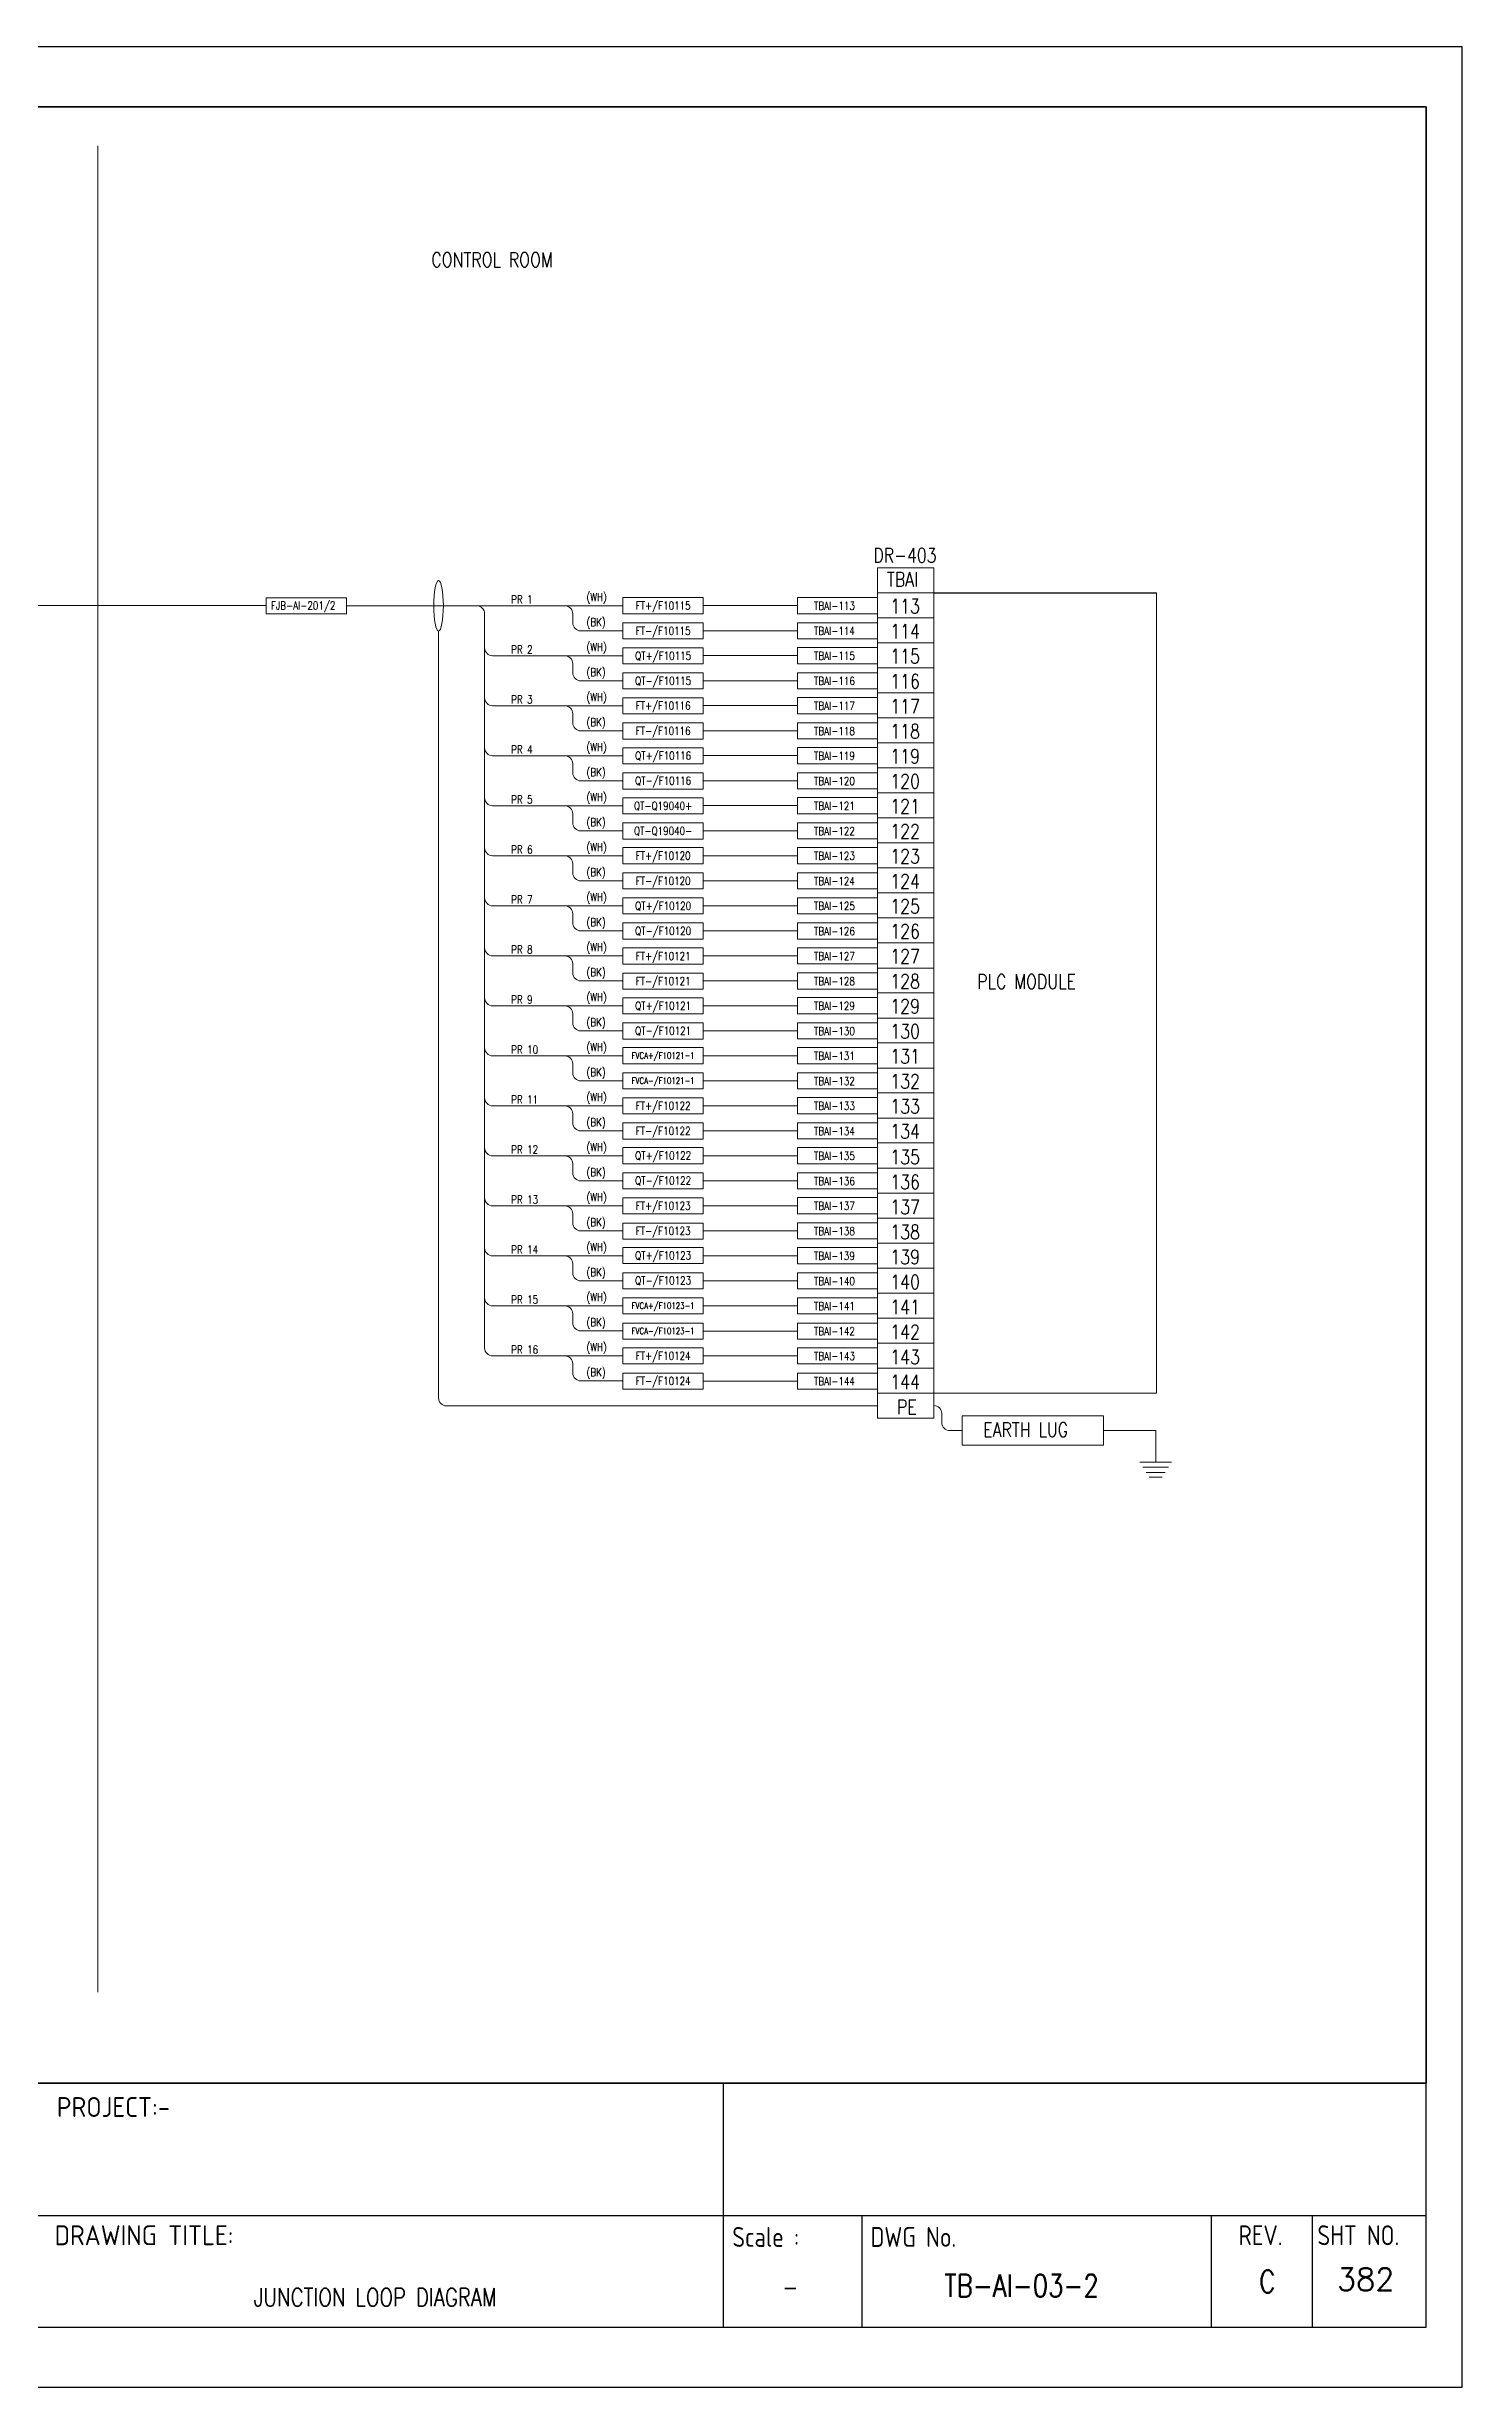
# Model space of a CAD drawing. Header units: millimetres. Extents: x -14942 to 24072, y -50285 to 2207.
# Drawn here: x 798.9 to 975.8, y -5690.3 to -5397.8 of the extents above; entities that cross this region are included whole.
import ezdxf
from ezdxf.enums import TextEntityAlignment as Align

# ---------------------------------------------------------------- set-up
doc = ezdxf.new("R2010")
doc.units = ezdxf.units.MM
doc.header["$MEASUREMENT"] = 0
doc.layers.get('0').update_dxf_attribs({"linetype": 'CONTINUOUS'})
for name, color, linetype in [('BEAM', 3, 'CONTINUOUS'), ('INSTRUMENT', 1, 'CONTINUOUS'), ('TEXT', 2, 'CONTINUOUS')]:
    doc.layers.add(name, color=color, linetype=linetype)
doc.styles.add('52049_PAPER A4$0$ISO Proportional', font='isocp.shx')
doc.styles.add('52049_PAPER A4$0$ROMANS', font='isocp.shx')
doc.styles.add('52049_PAPER A4$0$Romans-title', font='romans.shx')
doc.styles.add('ROMANS', font='romans')

# ---------------------------------------------------------------- blocks, each defined once
blk = doc.blocks.new('FJB')
at = {"color": 3}
for p, q in [((-415.5, 38.01), (-4.5, 38.01)), ((-92.38, 38.01), (-92.38, 7.5)), ((-178.16, 21.46), (-4.5, 21.46)), ((-75.06, 21.46), (-75.06, 7.5)), ((-31.4, 21.46), (-31.4, 7.5)), ((-18.75, 21.46), (-18.75, 7.5))]:
    blk.add_line(p, q, dxfattribs=at)
at = {"color": 7}
for p, q in [((-4.5, 38.01), (-96.38, 38.01)), ((-92.38, 38.01), (-92.38, 19.85))]:
    blk.add_line(p, q, dxfattribs=at)
blk.add_lwpolyline([(0, 0), (0, 292.5), (-423, 292.5), (-423, 0)], close=True, dxfattribs=at)
blk.add_lwpolyline([(-415.5, 285), (-4.5, 285), (-4.5, 38.01), (-415.5, 38.01)], close=True)
at = {"color": 3}
blk.add_lwpolyline([(-4.5, 7.5), (-4.5, 285), (-415.5, 285), (-415.5, 7.5)], close=True, dxfattribs=at)
at = {"color": 2, "style": '52049_PAPER A4$0$ISO Proportional'}
for s, height, p in [('PROJECT:-', 2.482, (-168.61, 35.02)), ('DRAWING TITLE:', 2.4821, (-164.78, 18.99))]:
    blk.add_text(s, height=height, dxfattribs=at).set_placement(p, align=Align.MIDDLE_CENTER)
at = {"color": 2}
for s, height, style, width, p in [('Scale :', 2.482, '52049_PAPER A4$0$ROMANS', 0.9, (-87.06, 18.78)), ('DWG No.', 2.482, '52049_PAPER A4$0$ROMANS', 0.9, (-68.61, 18.78)), ('REV.', 2.482, '52049_PAPER A4$0$ROMANS', 0.9, (-25.21, 18.99)), ('SHT NO.', 2.482, '52049_PAPER A4$0$ROMANS', 0.9, (-12.98, 18.99)), ('-', 2.25, '52049_PAPER A4$0$Romans-title', 0.8, (-84, 12.48)), ('C', 2.8, '52049_PAPER A4$0$Romans-title', 0.8, (-24.36, 13.21))]:
    blk.add_text(s, height=height, dxfattribs=dict(at, style=style, width=width)).set_placement(p, align=Align.MIDDLE_CENTER)
at = {"layer": 'TEXT', "style": 'ROMANS', "width": 0.8}
blk.add_text('JUNCTION LOOP DIAGRAM ', height=2.25, dxfattribs=at).set_placement((-135.27, 11.24), align=Align.MIDDLE_CENTER)

msp = doc.modelspace()

# ---------------------------------------------------------------- linework, layer by layer
at = {"layer": 'BEAM', "color": 7, "lineweight": 13, "ltscale": 0.3}
msp.add_line((805.29, -5640.94), (805.29, -5410.19), dxfattribs=at)
at = {"layer": 'INSTRUMENT', "color": 7, "lineweight": 13}
for p, q in [((902.76, -5462.95), (909.78, -5462.95)), ((902.76, -5466.07), (902.76, -5462.95)), ((909.78, -5466.07), (909.78, -5462.95)), ((902.76, -5466.07), (909.78, -5466.07)), ((902.76, -5466.07), (902.76, -5566.07)), ((909.78, -5466.07), (902.76, -5466.07)), ((909.78, -5466.07), (909.78, -5566.07)), ((749.77, -5467.66), (826.32, -5467.66)), ((870.93, -5467.68), (836.36, -5467.68)), ((853.64, -5468.68), (853.64, -5510.43)), ((870.93, -5467.68), (858.31, -5467.68)), ((864.66, -5469.81), (864.66, -5468.68)), ((892.73, -5467.66), (880.96, -5467.66)), ((909.78, -5469.2), (902.76, -5469.2)), ((847.88, -5470.84), (847.88, -5566.68)), ((870.93, -5470.81), (865.66, -5470.81)), ((892.73, -5470.81), (880.96, -5470.81)), ((902.76, -5472.32), (909.78, -5472.32)), ((909.78, -5472.32), (902.76, -5472.32)), ((870.93, -5473.93), (854.64, -5473.93)), ((864.66, -5476.06), (864.66, -5474.93)), ((892.73, -5473.91), (880.96, -5473.91)), ((909.78, -5475.45), (902.76, -5475.45)), ((870.93, -5477.06), (865.66, -5477.06)), ((892.73, -5477.06), (880.96, -5477.06)), ((870.93, -5480.18), (854.64, -5480.18)), ((864.66, -5482.31), (864.66, -5481.18)), ((892.73, -5480.16), (880.96, -5480.16)), ((902.76, -5478.57), (909.78, -5478.57)), ((909.78, -5478.57), (902.76, -5478.57)), ((870.93, -5483.31), (865.66, -5483.31)), ((892.73, -5483.31), (880.96, -5483.31)), ((909.78, -5481.7), (902.76, -5481.7)), ((870.93, -5486.43), (854.64, -5486.43)), ((892.73, -5486.41), (880.96, -5486.41)), ((909.78, -5484.82), (902.76, -5484.82)), ((902.76, -5484.82), (909.78, -5484.82)), ((864.66, -5488.56), (864.66, -5487.43)), ((870.93, -5489.56), (865.66, -5489.56)), ((892.73, -5489.56), (880.96, -5489.56)), ((909.78, -5487.95), (902.76, -5487.95)), ((870.93, -5492.68), (854.64, -5492.68)), ((892.73, -5492.66), (880.96, -5492.66)), ((902.76, -5491.07), (909.78, -5491.07)), ((909.78, -5491.07), (902.76, -5491.07)), ((864.66, -5494.81), (864.66, -5493.68)), ((870.93, -5495.81), (865.66, -5495.81)), ((892.73, -5495.81), (880.96, -5495.81)), ((909.78, -5494.2), (902.76, -5494.2)), ((870.93, -5498.93), (854.64, -5498.93)), ((892.73, -5498.91), (880.96, -5498.91)), ((909.78, -5497.32), (902.76, -5497.32)), ((902.76, -5497.32), (909.78, -5497.32)), ((864.66, -5501.06), (864.66, -5499.93)), ((909.78, -5500.45), (902.76, -5500.45)), ((870.93, -5502.06), (865.66, -5502.06)), ((892.73, -5502.06), (880.96, -5502.06)), ((909.78, -5503.57), (902.76, -5503.57)), ((902.76, -5503.57), (909.78, -5503.57)), ((870.93, -5505.18), (854.64, -5505.18)), ((864.66, -5507.31), (864.66, -5506.18)), ((892.73, -5505.18), (880.96, -5505.18)), ((909.78, -5506.7), (902.76, -5506.7)), ((853.64, -5510.43), (853.64, -5560.43)), ((870.93, -5508.31), (865.66, -5508.31)), ((892.73, -5508.32), (880.96, -5508.32)), ((902.76, -5509.82), (909.78, -5509.82)), ((909.78, -5509.82), (902.76, -5509.82)), ((870.93, -5511.43), (854.64, -5511.43)), ((864.66, -5513.56), (864.66, -5512.43)), ((892.73, -5511.43), (880.96, -5511.43)), ((902.76, -5512.95), (909.78, -5512.95)), ((909.78, -5512.95), (902.76, -5512.95)), ((870.93, -5514.56), (865.66, -5514.56)), ((892.73, -5514.57), (880.96, -5514.57)), ((902.76, -5516.07), (909.78, -5516.07)), ((909.78, -5516.07), (902.76, -5516.07)), ((870.93, -5517.68), (854.64, -5517.68)), ((864.66, -5519.81), (864.66, -5518.68)), ((892.73, -5517.66), (880.96, -5517.66)), ((909.78, -5519.2), (902.76, -5519.2)), ((870.93, -5520.81), (865.66, -5520.81)), ((892.73, -5520.81), (880.96, -5520.81)), ((902.76, -5522.32), (909.78, -5522.32)), ((909.78, -5522.32), (902.76, -5522.32)), ((870.93, -5523.93), (854.64, -5523.93)), ((864.66, -5526.06), (864.66, -5524.93)), ((892.73, -5523.91), (880.96, -5523.91)), ((870.93, -5527.06), (865.66, -5527.06)), ((892.73, -5527.06), (880.96, -5527.06)), ((909.78, -5525.45), (902.76, -5525.45)), ((870.93, -5530.18), (854.64, -5530.18)), ((892.73, -5530.16), (880.96, -5530.16)), ((902.76, -5528.57), (909.78, -5528.57)), ((909.78, -5528.57), (902.76, -5528.57)), ((864.66, -5532.31), (864.66, -5531.18)), ((870.93, -5533.31), (865.66, -5533.31)), ((892.73, -5533.31), (880.96, -5533.31)), ((909.78, -5531.7), (902.76, -5531.7)), ((870.93, -5536.43), (854.64, -5536.43)), ((892.73, -5536.41), (880.96, -5536.41)), ((909.78, -5534.82), (902.76, -5534.82)), ((902.76, -5534.82), (909.78, -5534.82)), ((864.66, -5538.56), (864.66, -5537.43)), ((870.93, -5539.56), (865.66, -5539.56)), ((892.73, -5539.56), (880.96, -5539.56)), ((909.78, -5537.95), (902.76, -5537.95)), ((870.93, -5542.68), (854.64, -5542.68)), ((892.73, -5542.66), (880.96, -5542.66)), ((902.76, -5541.07), (909.78, -5541.07)), ((909.78, -5541.07), (902.76, -5541.07)), ((864.66, -5544.81), (864.66, -5543.68)), ((909.78, -5544.2), (902.76, -5544.2)), ((870.93, -5545.81), (865.66, -5545.81)), ((892.73, -5545.81), (880.96, -5545.81)), ((909.78, -5547.32), (902.76, -5547.32)), ((902.76, -5547.32), (909.78, -5547.32)), ((870.93, -5548.93), (854.64, -5548.93)), ((864.66, -5551.06), (864.66, -5549.93)), ((892.73, -5548.91), (880.96, -5548.91)), ((909.78, -5550.45), (902.76, -5550.45)), ((870.93, -5552.06), (865.66, -5552.06)), ((892.73, -5552.06), (880.96, -5552.06)), ((909.78, -5553.57), (902.76, -5553.57)), ((902.76, -5553.57), (909.78, -5553.57)), ((870.93, -5555.18), (854.64, -5555.18)), ((864.66, -5557.31), (864.66, -5556.18)), ((892.73, -5555.18), (880.96, -5555.18)), ((909.78, -5556.7), (902.76, -5556.7)), ((870.93, -5558.31), (865.66, -5558.31)), ((892.73, -5558.32), (880.96, -5558.32)), ((902.76, -5559.82), (909.78, -5559.82)), ((909.78, -5559.82), (902.76, -5559.82)), ((870.93, -5561.43), (854.64, -5561.43)), ((864.66, -5563.56), (864.66, -5562.43)), ((892.73, -5561.43), (880.96, -5561.43)), ((902.76, -5562.95), (909.78, -5562.95)), ((909.78, -5562.95), (902.76, -5562.95)), ((870.93, -5564.56), (865.66, -5564.56)), ((892.73, -5564.57), (880.96, -5564.57)), ((902.76, -5566.07), (902.76, -5569.2)), ((902.76, -5566.07), (909.78, -5566.07)), ((909.78, -5566.07), (902.76, -5566.07)), ((902.76, -5566.07), (909.78, -5566.07)), ((909.78, -5566.07), (902.76, -5566.07)), ((909.78, -5566.07), (909.78, -5569.2)), ((902.76, -5567.68), (848.88, -5567.68)), ((909.78, -5569.2), (902.76, -5569.2)), ((910.78, -5569.76), (910.78, -5568.63)), ((913.33, -5568.94), (930.99, -5568.94)), ((913.33, -5572.57), (913.33, -5568.94)), ((930.99, -5568.94), (930.99, -5572.57)), ((911.78, -5570.76), (913.33, -5570.76)), ((930.99, -5570.76), (937.53, -5570.76)), ((937.53, -5570.76), (937.53, -5574.72)), ((930.99, -5572.57), (913.33, -5572.57)), ((935.55, -5574.72), (935.55, -5574.72)), ((935.55, -5574.72), (937.53, -5574.72)), ((937.53, -5574.72), (939.5, -5574.72)), ((937.53, -5574.72), (937.53, -5574.72)), ((935.93, -5575.33), (937.53, -5575.33)), ((936.34, -5575.99), (937.53, -5575.99)), ((936.71, -5576.6), (937.53, -5576.6)), ((937.53, -5575.33), (939.13, -5575.33)), ((937.53, -5575.99), (938.72, -5575.99)), ((937.53, -5576.6), (938.35, -5576.6))]:
    msp.add_line(p, q, dxfattribs=at)
at = {"layer": 'INSTRUMENT', "color": 7}
msp.add_line((909.78, -5466.07), (937.64, -5466.07), dxfattribs=at)
at = {"layer": 'INSTRUMENT', "color": 7, "lineweight": 13}
for points in [[(560.34, -5405.32), (971.34, -5405.32), (971.34, -5652.31), (560.34, -5652.31)], [(826.32, -5466.67), (836.36, -5466.67), (836.36, -5468.69), (826.32, -5468.69)], [(870.93, -5466.65), (880.96, -5466.65), (880.96, -5468.67), (870.93, -5468.67)], [(892.73, -5466.65), (902.76, -5466.65), (902.76, -5468.67), (892.73, -5468.67)], [(870.93, -5469.8), (880.96, -5469.8), (880.96, -5471.81), (870.93, -5471.81)], [(892.73, -5469.8), (902.76, -5469.8), (902.76, -5471.81), (892.73, -5471.81)], [(870.93, -5472.92), (880.96, -5472.92), (880.96, -5474.94), (870.93, -5474.94)], [(892.73, -5472.9), (902.76, -5472.9), (902.76, -5474.92), (892.73, -5474.92)], [(870.93, -5476.07), (880.96, -5476.07), (880.96, -5478.08), (870.93, -5478.08)], [(892.73, -5476.05), (902.76, -5476.05), (902.76, -5478.06), (892.73, -5478.06)], [(870.93, -5479.17), (880.96, -5479.17), (880.96, -5481.19), (870.93, -5481.19)], [(892.73, -5479.15), (902.76, -5479.15), (902.76, -5481.17), (892.73, -5481.17)], [(870.93, -5482.32), (880.96, -5482.32), (880.96, -5484.33), (870.93, -5484.33)], [(892.73, -5482.3), (902.76, -5482.3), (902.76, -5484.31), (892.73, -5484.31)], [(870.93, -5485.42), (880.96, -5485.42), (880.96, -5487.44), (870.93, -5487.44)], [(892.73, -5485.4), (902.76, -5485.4), (902.76, -5487.42), (892.73, -5487.42)], [(870.93, -5488.57), (880.96, -5488.57), (880.96, -5490.58), (870.93, -5490.58)], [(892.73, -5488.55), (902.76, -5488.55), (902.76, -5490.56), (892.73, -5490.56)], [(870.93, -5491.67), (880.96, -5491.67), (880.96, -5493.69), (870.93, -5493.69)], [(892.73, -5491.65), (902.76, -5491.65), (902.76, -5493.67), (892.73, -5493.67)], [(870.93, -5494.82), (880.96, -5494.82), (880.96, -5496.83), (870.93, -5496.83)], [(892.73, -5494.8), (902.76, -5494.8), (902.76, -5496.81), (892.73, -5496.81)], [(870.93, -5497.9), (880.96, -5497.9), (880.96, -5499.92), (870.93, -5499.92)], [(892.73, -5497.9), (902.76, -5497.9), (902.76, -5499.92), (892.73, -5499.92)], [(870.93, -5501.05), (880.96, -5501.05), (880.96, -5503.06), (870.93, -5503.06)], [(892.73, -5501.05), (902.76, -5501.05), (902.76, -5503.06), (892.73, -5503.06)], [(870.93, -5504.17), (880.96, -5504.17), (880.96, -5506.19), (870.93, -5506.19)], [(892.73, -5504.17), (902.76, -5504.17), (902.76, -5506.19), (892.73, -5506.19)], [(870.93, -5507.32), (880.96, -5507.32), (880.96, -5509.33), (870.93, -5509.33)], [(892.73, -5507.32), (902.76, -5507.32), (902.76, -5509.33), (892.73, -5509.33)], [(870.93, -5510.44), (880.96, -5510.44), (880.96, -5512.46), (870.93, -5512.46)], [(892.73, -5510.42), (902.76, -5510.42), (902.76, -5512.44), (892.73, -5512.44)], [(870.93, -5513.58), (880.96, -5513.58), (880.96, -5515.6), (870.93, -5515.6)], [(892.73, -5513.57), (902.76, -5513.57), (902.76, -5515.58), (892.73, -5515.58)], [(870.93, -5516.67), (880.96, -5516.67), (880.96, -5518.69), (870.93, -5518.69)], [(892.73, -5516.65), (902.76, -5516.65), (902.76, -5518.67), (892.73, -5518.67)], [(870.93, -5519.82), (880.96, -5519.82), (880.96, -5521.83), (870.93, -5521.83)], [(892.73, -5519.8), (902.76, -5519.8), (902.76, -5521.81), (892.73, -5521.81)], [(870.93, -5522.9), (880.96, -5522.9), (880.96, -5524.92), (870.93, -5524.92)], [(892.73, -5522.9), (902.76, -5522.9), (902.76, -5524.92), (892.73, -5524.92)], [(870.93, -5526.05), (880.96, -5526.05), (880.96, -5528.06), (870.93, -5528.06)], [(892.73, -5526.05), (902.76, -5526.05), (902.76, -5528.06), (892.73, -5528.06)], [(870.93, -5529.17), (880.96, -5529.17), (880.96, -5531.19), (870.93, -5531.19)], [(892.73, -5529.15), (902.76, -5529.15), (902.76, -5531.17), (892.73, -5531.17)], [(870.93, -5532.32), (880.96, -5532.32), (880.96, -5534.33), (870.93, -5534.33)], [(892.73, -5532.3), (902.76, -5532.3), (902.76, -5534.31), (892.73, -5534.31)], [(870.93, -5535.4), (880.96, -5535.4), (880.96, -5537.42), (870.93, -5537.42)], [(892.73, -5535.4), (902.76, -5535.4), (902.76, -5537.42), (892.73, -5537.42)], [(870.93, -5538.55), (880.96, -5538.55), (880.96, -5540.56), (870.93, -5540.56)], [(892.73, -5538.55), (902.76, -5538.55), (902.76, -5540.56), (892.73, -5540.56)], [(870.93, -5541.67), (880.96, -5541.67), (880.96, -5543.69), (870.93, -5543.69)], [(892.73, -5541.65), (902.76, -5541.65), (902.76, -5543.67), (892.73, -5543.67)], [(870.93, -5544.82), (880.96, -5544.82), (880.96, -5546.83), (870.93, -5546.83)], [(892.73, -5544.8), (902.76, -5544.8), (902.76, -5546.81), (892.73, -5546.81)], [(870.93, -5547.88), (880.96, -5547.88), (880.96, -5549.9), (870.93, -5549.9)], [(892.73, -5547.9), (902.76, -5547.9), (902.76, -5549.92), (892.73, -5549.92)], [(870.93, -5551.03), (880.96, -5551.03), (880.96, -5553.05), (870.93, -5553.05)], [(892.73, -5551.05), (902.76, -5551.05), (902.76, -5553.06), (892.73, -5553.06)], [(870.93, -5554.17), (880.96, -5554.17), (880.96, -5556.19), (870.93, -5556.19)], [(892.73, -5554.17), (902.76, -5554.17), (902.76, -5556.19), (892.73, -5556.19)], [(870.93, -5557.32), (880.96, -5557.32), (880.96, -5559.33), (870.93, -5559.33)], [(892.73, -5557.32), (902.76, -5557.32), (902.76, -5559.33), (892.73, -5559.33)], [(870.93, -5560.42), (880.96, -5560.42), (880.96, -5562.44), (870.93, -5562.44)], [(892.73, -5560.42), (902.76, -5560.42), (902.76, -5562.44), (892.73, -5562.44)], [(870.93, -5563.57), (880.96, -5563.57), (880.96, -5565.58), (870.93, -5565.58)], [(892.73, -5563.57), (902.76, -5563.57), (902.76, -5565.58), (892.73, -5565.58)]]:
    msp.add_lwpolyline(points, close=True, dxfattribs=at)
msp.add_lwpolyline([(937.64, -5466.07), (937.64, -5566.07), (909.78, -5566.07), (909.78, -5466.07)], dxfattribs=at)
for centre, start, end in [((852.64, -5468.68), 0, 90), ((863.66, -5468.68), 0, 90), ((865.66, -5469.81), 180, 270), ((854.64, -5472.93), 180, 270), ((863.66, -5474.93), 0, 90), ((865.66, -5476.06), 180, 270), ((854.64, -5479.18), 180, 270), ((863.66, -5481.18), 0, 90), ((865.66, -5482.31), 180, 270), ((854.64, -5485.43), 180, 270), ((863.66, -5487.43), 0, 90), ((865.66, -5488.56), 180, 270), ((854.64, -5491.68), 180, 270), ((863.66, -5493.68), 0, 90), ((865.66, -5494.81), 180, 270), ((854.64, -5497.93), 180, 270), ((863.66, -5499.93), 0, 90), ((865.66, -5501.06), 180, 270), ((854.64, -5504.18), 180, 270), ((863.66, -5506.18), 0, 90), ((865.66, -5507.31), 180, 270), ((854.64, -5510.43), 180, 270), ((863.66, -5512.43), 0, 90), ((865.66, -5513.56), 180, 270), ((854.64, -5516.68), 180, 270), ((863.66, -5518.68), 0, 90), ((865.66, -5519.81), 180, 270), ((854.64, -5522.93), 180, 270), ((863.66, -5524.93), 0, 90), ((865.66, -5526.06), 180, 270), ((854.64, -5529.18), 180, 270), ((863.66, -5531.18), 0, 90), ((865.66, -5532.31), 180, 270), ((854.64, -5535.43), 180, 270), ((863.66, -5537.43), 0, 90), ((865.66, -5538.56), 180, 270), ((854.64, -5541.68), 180, 270), ((863.66, -5543.68), 0, 90), ((865.66, -5544.81), 180, 270), ((854.64, -5547.93), 180, 270), ((863.66, -5549.93), 0, 90), ((865.66, -5551.06), 180, 270), ((854.64, -5554.18), 180, 270), ((863.66, -5556.18), 0, 90), ((865.66, -5557.31), 180, 270), ((854.64, -5560.43), 180, 270), ((863.66, -5562.43), 0, 90), ((865.66, -5563.56), 180, 270), ((848.88, -5566.68), 180, 270), ((909.78, -5568.63), 0, 90), ((911.78, -5569.76), 180, 270)]:
    msp.add_arc(centre, 1, start, end, dxfattribs=at)
at = {"layer": 'INSTRUMENT', "color": 7, "lineweight": 13, "extrusion": (0, 0, -1)}
msp.add_ellipse((847.88, -5467.68), major_axis=(0, -3.16), ratio=0.189417, dxfattribs=at)

# ---------------------------------------------------------------- block references
at = {"layer": 'INSTRUMENT', "color": 7, "lineweight": 13}
msp.add_blockref('FJB', (975.84, -5690.32), dxfattribs=at)

# ---------------------------------------------------------------- texts
at = {"layer": 'TEXT', "color": 7, "lineweight": 13, "style": 'ROMANS', "width": 0.8}
for s, height, p in [('CONTROL ROOM', 1.8, (846.97, -5425.34)), ('TBAI', 1.8, (903.92, -5465.28)), ('PR 1', 1, (856.96, -5467.39)), ('(WH)', 1, (866.37, -5467.09)), ('FJB-AI-201/2', 1, (826.92, -5468.15)), ('(BK)', 1, (866.37, -5470.23)), ('PR 2', 1, (856.96, -5473.64)), ('(WH)', 1, (866.37, -5473.34)), ('(BK)', 1, (866.37, -5476.48)), ('(WH)', 1, (866.37, -5479.59)), ('PR 3', 1, (856.96, -5479.89)), ('(BK)', 1, (866.37, -5482.73)), ('PR 4', 1, (856.96, -5486.14)), ('(WH)', 1, (866.37, -5485.84)), ('(BK)', 1, (866.37, -5488.98)), ('PR 5', 1, (856.96, -5492.39)), ('(WH)', 1, (866.37, -5492.09)), ('(BK)', 1, (866.37, -5495.23)), ('PR 6', 1, (856.96, -5498.64)), ('(WH)', 1, (866.37, -5498.34)), ('(BK)', 1, (866.37, -5501.48)), ('PR 7', 1, (856.96, -5504.89)), ('(WH)', 1, (866.37, -5504.59)), ('(BK)', 1, (866.37, -5507.73)), ('PR 8', 1, (856.96, -5511.14)), ('(WH)', 1, (866.37, -5510.84)), ('(BK)', 1, (866.37, -5513.98)), ('PR 9', 1, (856.96, -5517.39)), ('(WH)', 1, (866.37, -5517.09)), ('PLC MODULE', 1.8, (915.21, -5515.54)), ('(BK)', 1, (866.37, -5520.23)), ('(WH)', 1, (866.37, -5523.34)), ('PR 10', 1, (856.96, -5523.64)), ('(BK)', 1, (866.37, -5526.48)), ('PR 11', 1, (856.96, -5529.89)), ('(WH)', 1, (866.37, -5529.59)), ('(BK)', 1, (866.37, -5532.73)), ('PR 12', 1, (856.96, -5536.14)), ('(WH)', 1, (866.37, -5535.84)), ('(BK)', 1, (866.37, -5538.98)), ('PR 13', 1, (856.96, -5542.39)), ('(WH)', 1, (866.37, -5542.09)), ('(BK)', 1, (866.37, -5545.23)), ('PR 14', 1, (856.96, -5548.64)), ('(WH)', 1, (866.37, -5548.34)), ('(BK)', 1, (866.37, -5551.48)), ('PR 15', 1, (856.96, -5554.89)), ('(WH)', 1, (866.37, -5554.59)), ('(BK)', 1, (866.37, -5557.73)), ('PR 16', 1, (856.96, -5561.14)), ('(WH)', 1, (866.37, -5560.84)), ('(BK)', 1, (866.37, -5563.98)), ('PE', 1.8, (905.18, -5568.72)), ('EARTH LUG', 1.8, (915.96, -5571.55)), ('TB-AI-03-2', 2.8, (911.11, -5679.02))]:
    msp.add_text(s, height=height, dxfattribs=at).set_placement(p)
for s, height, p in [('DR-403', 1.8, (906.18, -5461.36)), ('FT+/F10115', 1, (875.95, -5467.66)), ('TBAI-113', 1, (897.36, -5467.68)), ('113', 1.8, (906.2, -5467.73)), ('FT-/F10115', 1, (875.95, -5470.81)), ('TBAI-114', 1, (897.36, -5470.83)), ('114', 1.8, (906.2, -5470.86)), ('QT+/F10115', 1, (875.95, -5473.93)), ('TBAI-115', 1, (897.36, -5473.93)), ('115', 1.8, (906.2, -5473.98)), ('QT-/F10115', 1, (875.95, -5477.06)), ('TBAI-116', 1, (897.36, -5477.08)), ('116', 1.8, (906.2, -5477.11)), ('FT+/F10116', 1, (875.95, -5480.16)), ('TBAI-117', 1, (897.36, -5480.18)), ('117', 1.8, (906.2, -5480.23)), ('FT-/F10116', 1, (875.95, -5483.31)), ('TBAI-118', 1, (897.36, -5483.33)), ('118', 1.8, (906.2, -5483.36)), ('QT+/F10116', 1, (875.95, -5486.41)), ('TBAI-119', 1, (897.36, -5486.43)), ('119', 1.8, (906.2, -5486.48)), ('QT-/F10116', 1, (875.95, -5489.54)), ('TBAI-120', 1, (897.36, -5489.58)), ('120', 1.8, (906.2, -5489.61)), ('QT-Q19040+', 1, (875.95, -5492.68)), ('TBAI-121', 1, (897.36, -5492.68)), ('121', 1.8, (906.2, -5492.73)), ('QT-Q19040-', 1, (875.95, -5495.82)), ('TBAI-122', 1, (897.36, -5495.83)), ('122', 1.8, (906.2, -5495.86)), ('FT+/F10120', 1, (875.95, -5498.91)), ('TBAI-123', 1, (897.36, -5498.93)), ('123', 1.8, (906.2, -5498.98)), ('FT-/F10120', 1, (875.95, -5502.06)), ('TBAI-124', 1, (897.36, -5502.08)), ('124', 1.8, (906.2, -5502.11)), ('QT+/F10120', 1, (875.95, -5505.18)), ('TBAI-125', 1, (897.36, -5505.2)), ('125', 1.8, (906.2, -5505.23)), ('QT-/F10120', 1, (875.95, -5508.31)), ('126', 1.8, (906.2, -5508.36)), ('TBAI-126', 1, (897.36, -5508.35)), ('127', 1.8, (906.2, -5511.48)), ('FT+/F10121', 1, (875.95, -5511.45)), ('TBAI-127', 1, (897.36, -5511.45)), ('FT-/F10121', 1, (875.95, -5514.59)), ('TBAI-128', 1, (897.36, -5514.6)), ('128', 1.8, (906.2, -5514.61)), ('QT+/F10121', 1, (875.95, -5517.66)), ('TBAI-129', 1, (897.36, -5517.68)), ('129', 1.8, (906.2, -5517.73)), ('QT-/F10121', 1, (875.95, -5520.79)), ('TBAI-130', 1, (897.36, -5520.83)), ('130', 1.8, (906.2, -5520.86)), ('FVCA+/F10121-1', 0.8, (875.95, -5523.89)), ('TBAI-131', 1, (897.36, -5523.93)), ('131', 1.8, (906.2, -5523.98)), ('FVCA-/F10121-1', 0.8, (875.95, -5527.04)), ('TBAI-132', 1, (897.36, -5527.08)), ('132', 1.8, (906.2, -5527.11)), ('FT+/F10122', 1, (875.95, -5530.16)), ('TBAI-133', 1, (897.36, -5530.18)), ('133', 1.8, (906.2, -5530.23)), ('FT-/F10122', 1, (875.95, -5533.31)), ('TBAI-134', 1, (897.36, -5533.33)), ('134', 1.8, (906.2, -5533.36)), ('QT+/F10122', 1, (875.95, -5536.39)), ('TBAI-135', 1, (897.36, -5536.43)), ('135', 1.8, (906.2, -5536.56)), ('QT-/F10122', 1, (875.95, -5539.52)), ('TBAI-136', 1, (897.36, -5539.58)), ('136', 1.8, (906.2, -5539.68)), ('FT+/F10123', 1, (875.95, -5542.66)), ('TBAI-137', 1, (897.36, -5542.68)), ('137', 1.8, (906.2, -5542.81)), ('FT-/F10123', 1, (875.95, -5545.81)), ('TBAI-138', 1, (897.36, -5545.83)), ('138', 1.8, (906.2, -5545.93)), ('QT+/F10123', 1, (875.95, -5548.87)), ('TBAI-139', 1, (897.36, -5548.93)), ('139', 1.8, (906.2, -5549.06)), ('QT-/F10123', 1, (875.95, -5552)), ('TBAI-140', 1, (897.36, -5552.08)), ('140', 1.8, (906.2, -5552.18)), ('141', 1.8, (906.2, -5555.31)), ('FVCA+/F10123-1', 0.8, (875.95, -5555.16)), ('TBAI-141', 1, (897.36, -5555.2)), ('FVCA-/F10123-1', 0.8, (875.95, -5558.31)), ('TBAI-142', 1, (897.36, -5558.35)), ('142', 1.8, (906.2, -5558.43)), ('FT+/F10124', 1, (875.95, -5561.41)), ('TBAI-143', 1, (897.36, -5561.45)), ('143', 1.8, (906.2, -5561.56)), ('FT-/F10124', 1, (875.95, -5564.56)), ('TBAI-144', 1, (897.36, -5564.6)), ('144', 1.8, (906.2, -5564.68))]:
    msp.add_text(s, height=height, dxfattribs=at).set_placement(p, align=Align.MIDDLE_CENTER)
at = {"layer": 'TEXT', "color": 7, "lineweight": 13, "style": 'ROMANS'}
msp.add_text('382', height=2.8, dxfattribs=at).set_placement((963.77, -5676.83), align=Align.MIDDLE)

doc.saveas('drawing.dxf')
